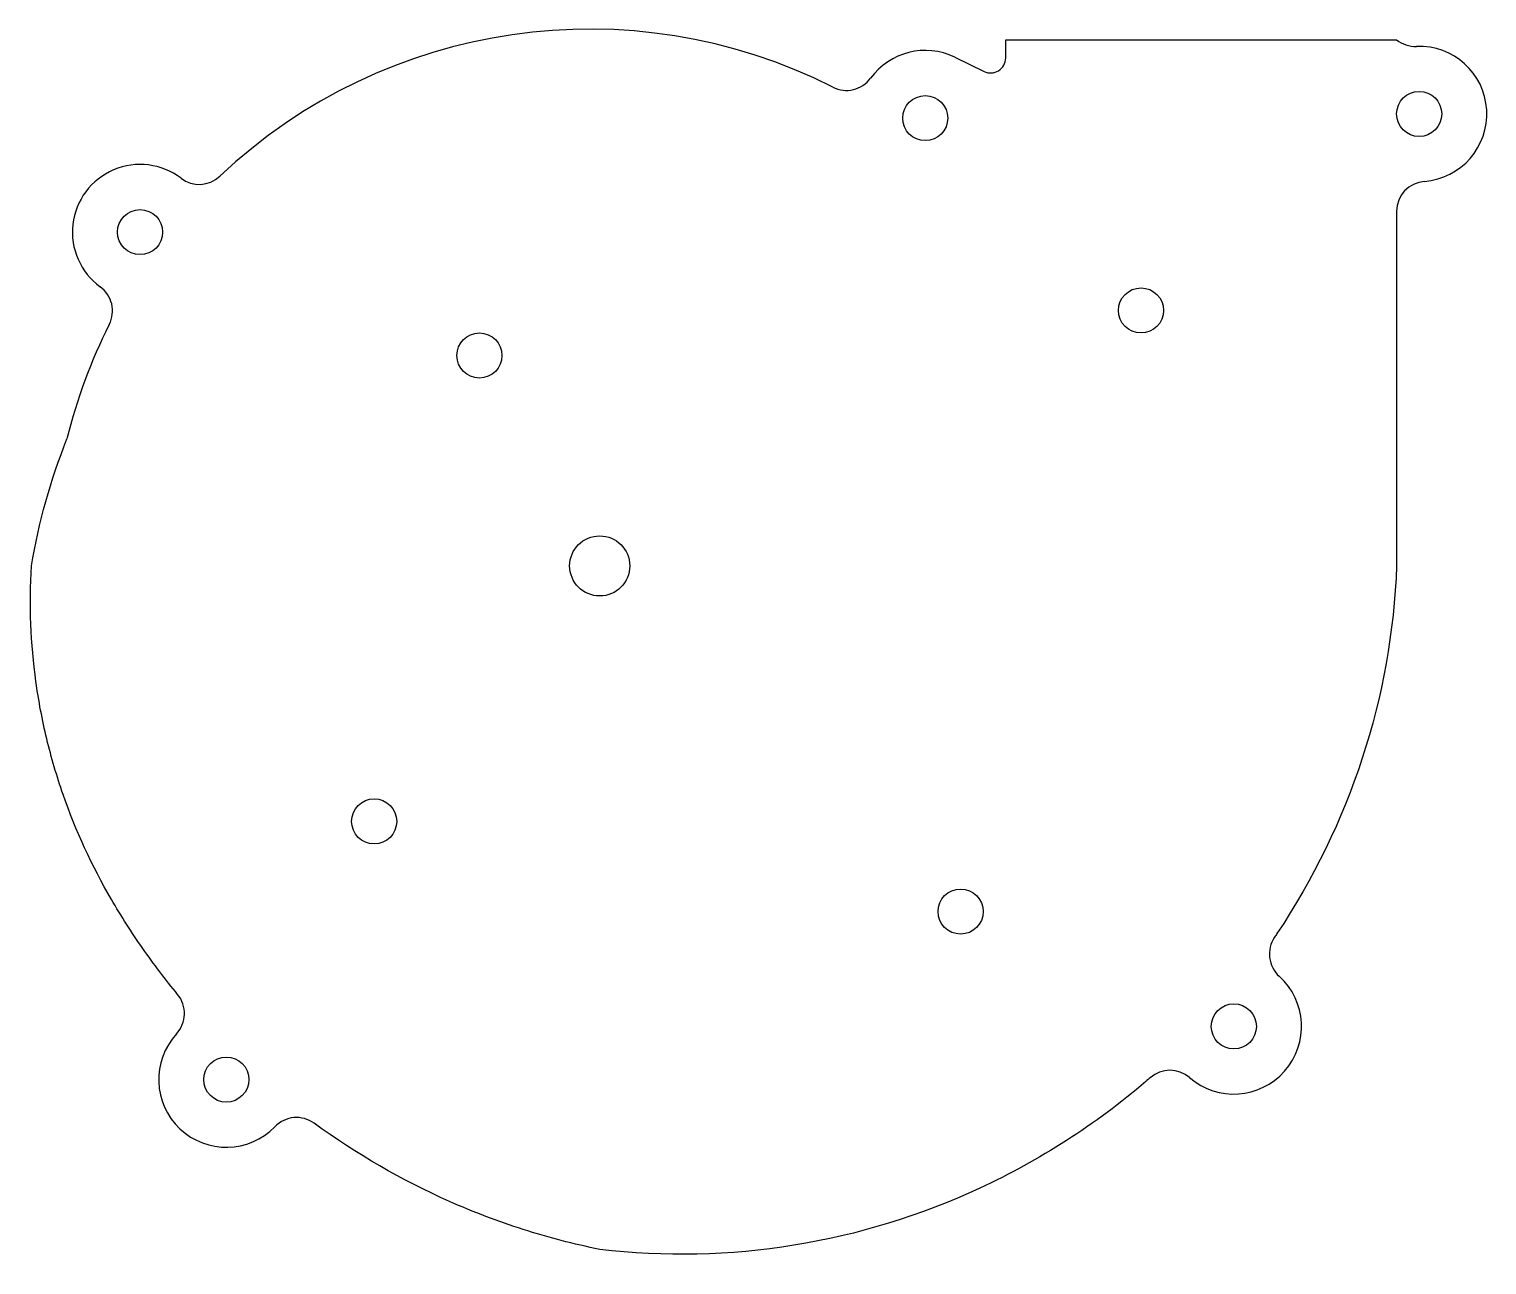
# Model space of a CAD drawing. Header units: millimetres. Extents: x 0 to 148, y 5 to 284.
# Drawn here: x 51.1 to 148.1, y 201.7 to 283.9 of the extents above; entities outside this region: 1.
import ezdxf

# ---------------------------------------------------------------- set-up
doc = ezdxf.new("R2010")
doc.units = ezdxf.units.MM
doc.styles.add('SLDTEXTSTYLE0', font='TXT', dxfattribs={"width": 0.7, "bigfont": 'bigfont'})

msp = doc.modelspace()

# ---------------------------------------------------------------- linework, layer by layer
at = {"color": 7, "linetype": 'Continuous', "lineweight": 25}
for p, q in [((116.062, 281.991), (116.062, 283.192)), ((116.062, 283.192), (142.063, 283.192)), ((112.673, 282.038), (114.626, 281.092)), ((142.063, 271.785), (142.063, 248.192))]:
    msp.add_line(p, q, dxfattribs=at)
for centre, radius in [((110.711, 277.988), 1.5), ((143.563, 278.266), 1.5), ((58.492, 270.403), 1.5), ((125.063, 265.192), 1.5), ((81.063, 262.192), 1.5), ((89.063, 248.192), 2), ((74.063, 231.192), 1.5), ((113.063, 225.192), 1.5), ((131.237, 217.551), 1.5), ((64.23, 214.012), 1.5)]:
    msp.add_circle(centre, radius, dxfattribs=at)
for centre, radius, start, end in [((88.389, 248.123), 35.786, 63.13032, 133.3996), ((143.304, 284.761), 2, 231.63553, 272.28077), ((110.711, 277.988), 4.5, 64.14302, 143.78261), ((143.563, 278.266), 4.5, 274.41173, 92.28077), ((115.062, 281.991), 1, 244.14302, 0), ((105.467, 281.829), 2, 243.13032, 323.78261), ((58.492, 270.403), 4.5, 52.74731, 233.86184), ((62.427, 275.577), 2, 232.74731, 313.3996), ((144.063, 271.785), 2, 94.41173, 180), ((54.659, 265.154), 2, 333.20955, 53.86184), ((88.389, 248.123), 35.786, 153.20955, 166.23555), ((135.602, 222.367), 2, 145.92712, 227.8171), ((131.237, 217.551), 4.5, 229.21101, 47.8171), ((59.444, 218.411), 2, 317.41335, 39.37105), ((64.23, 214.012), 4.5, 137.41335, 315.88557), ((126.991, 212.63), 2, 49.21101, 131.06288), ((68.896, 209.488), 2, 53.92163, 135.88557)]:
    msp.add_arc(centre, radius, start, end, dxfattribs=at)
msp.add_open_spline([(51.279, 248.192), (51.751, 251.094), (52.536, 253.909), (53.631, 256.637)], degree=3, dxfattribs=at)
for points, knots in [([(60.99, 219.68), (60.179, 220.668), (59.406, 221.689), (58.303, 223.271), (57.944, 223.807), (57.247, 224.895), (56.908, 225.448), (55.283, 228.237), (54.214, 230.563), (52.953, 234.195), (52.591, 235.429), (52.136, 237.317), (52, 237.951), (51.76, 239.219), (51.656, 239.854), (51.216, 243.036), (51.115, 245.603), (51.279, 248.192)], [0, 0, 0, 0, 0.125, 0.125, 0.1875, 0.1875, 0.25, 0.25, 0.5, 0.5, 0.625, 0.625, 0.6875, 0.6875, 0.75, 0.75, 1, 1, 1, 1]), ([(142.063, 248.192), (141.73, 239.438), (138.925, 230.897), (133.998, 223.566), (133.945, 223.488)], [0.6630665, 0.6630665, 0.6630665, 0.6630665, 0.9963999, 1, 1, 1, 1]), ([(125.677, 214.138), (125.581, 214.054), (122.152, 211.091), (110.813, 203.832), (97.706, 201.685), (89.063, 202.712)], [0, 0, 0, 0, 0.0048185, 0.1714851, 0.5048185, 0.5048185, 0.5048185, 0.5048185]), ([(89.063, 202.712), (87.341, 203.062), (85.645, 203.505), (83.139, 204.307), (82.309, 204.598), (80.673, 205.221), (79.866, 205.553), (75.892, 207.317), (72.893, 209.05), (70.074, 211.104)], [0, 0, 0, 0, 0.25, 0.25, 0.375, 0.375, 0.5, 0.5, 1, 1, 1, 1])]:
    msp.add_open_spline(points, degree=3, knots=knots, dxfattribs=at)

# ---------------------------------------------------------------- texts
at = {"color": 7, "linetype": 'Continuous', "insert": (0, 10.133), "char_height": 3.633, "attachment_point": 1, "style": 'SLDTEXTSTYLE0'}
msp.add_mtext("Produit d'éducation SOLIDWORKS – A titre éducatif uniquement.", dxfattribs=at)

doc.saveas('drawing.dxf')
